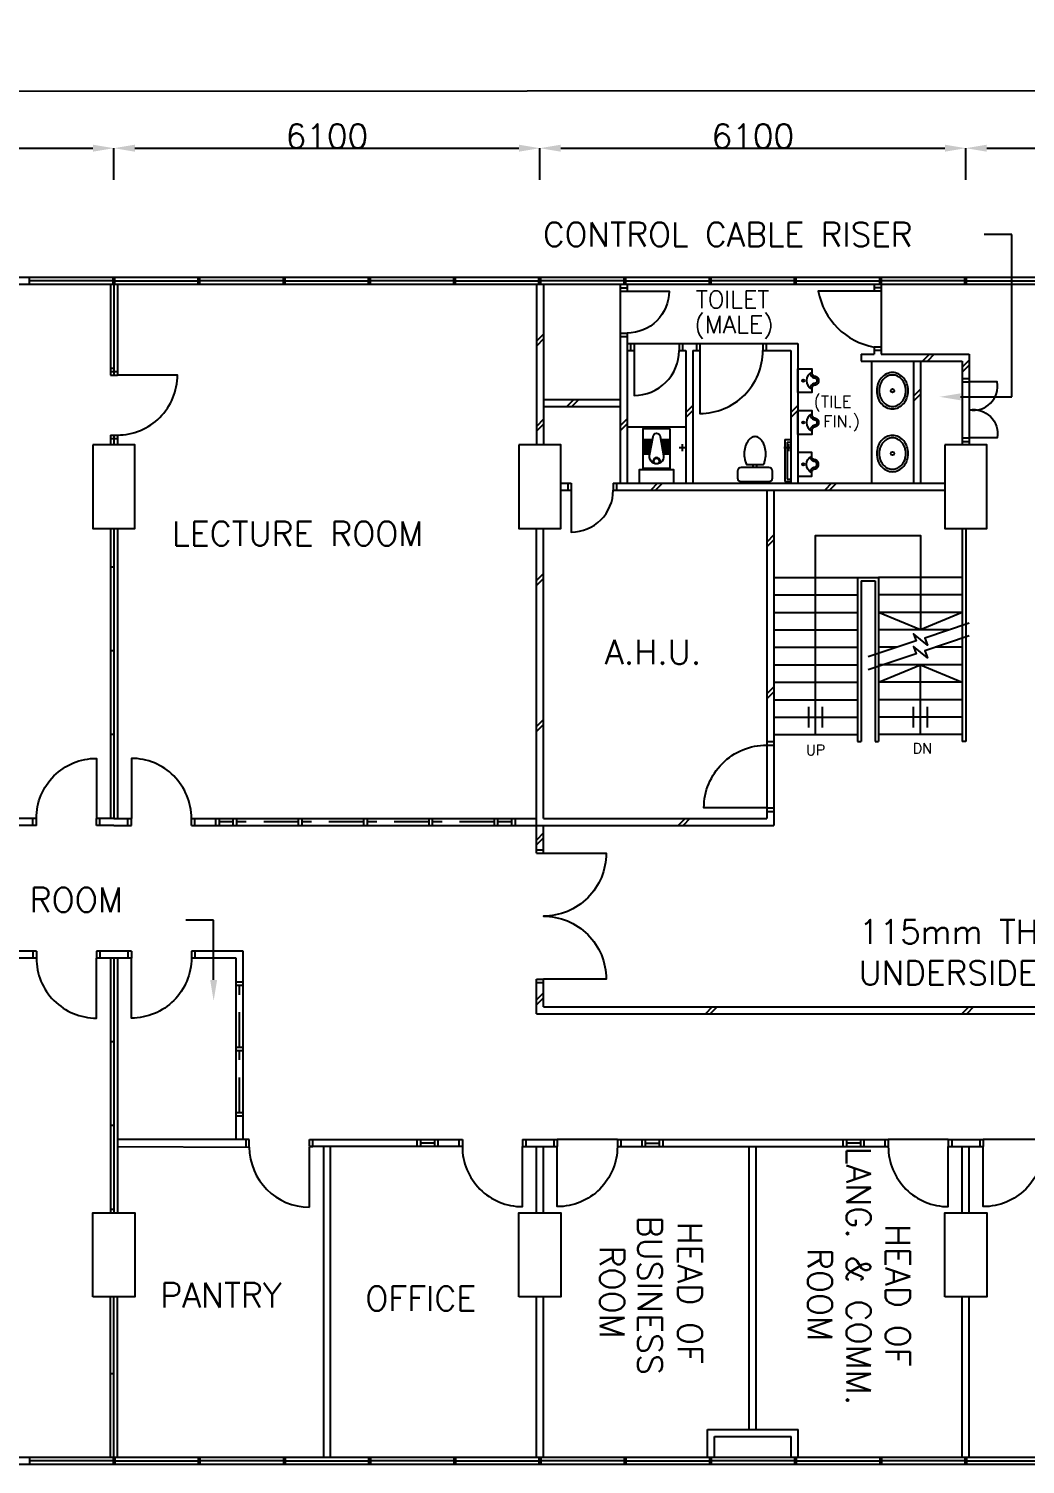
# Model space of a CAD drawing. Extents: x -7545 to 89795, y 102829 to 126356.
# Drawn here: x 23443 to 37715, y 105797 to 126356 of the extents above; entities that cross this region are included whole.
import ezdxf

# ---------------------------------------------------------------- set-up
doc = ezdxf.new("R2010")
doc.units = 0
doc.header["$LTSCALE"] = 2000
doc.header["$MEASUREMENT"] = 0
doc.linetypes.add('HIDDEN', pattern=[0.375, 0.25, -0.125])
doc.layers.get('0').update_dxf_attribs({"linetype": 'CONTINUOUS'})
doc.layers.get('DEFPOINTS').update_dxf_attribs({"linetype": 'CONTINUOUS'})
for name, color, linetype in [('COLUMN', 42, 'CONTINUOUS'), ('DIM', 4, 'CONTINUOUS'), ('DOOR-WIN', 140, 'CONTINUOUS'), ('PARTITION', 41, 'CONTINUOUS'), ('SPEC', 61, 'CONTINUOUS'), ('STAIRCASE', 24, 'CONTINUOUS'), ('TEXT', 2, 'CONTINUOUS'), ('WALL', 31, 'CONTINUOUS')]:
    doc.layers.add(name, color=color, linetype=linetype)
doc.styles.add('ROMANS', font='romans')
doc.dimstyles.get("Standard").update_dxf_attribs({"dimtxt": 0.18, "dimasz": 0.18, "dimexe": 0.18, "dimexo": 0.0625, "dimgap": 0.09, "dimtad": 0, "dimtih": 1, "dimtoh": 1, "dimdec": 4, "dimzin": 0, "dimdsep": 46, "dimtxsty": 'Standard', "dimcen": 0.09, "dimadec": 0, "dimazin": 0, "dimtfac": 1, "dimtdec": 4, "dimtofl": 0, "dimtmove": 0, "dimatfit": 3, "dimfxl": 0, "dimtolj": 1, "dimtzin": 0, "dimarcsym": 0})

# ---------------------------------------------------------------- blocks, each defined once
blk = doc.blocks.new('*D21')
at = {"layer": 'DEFPOINTS', "color": 0}
for p in [(3362, 125441), (3363, 124595), (76463, 124645)]:
    blk.add_point(p, dxfattribs=at)
at = {"layer": 'DIM', "color": 0, "lineweight": -2}
for p, q in [((3363, 124595), (3362, 125441)), ((76162, 125491), (3662, 125442)), ((76463, 124645), (76462, 125491))]:
    blk.add_line(p, q, dxfattribs=at)
at = {"layer": 'DIM', "color": 0}
for points in [[(3662, 125492), (3662, 125392), (3362, 125441)], [(76162, 125541), (76162, 125441), (76462, 125491)]]:
    blk.add_solid(points, dxfattribs=at)
at = {"layer": 'DIM', "color": 0, "insert": (40031, 125842), "char_height": 345, "attachment_point": 5, "style": 'ROMANS'}
blk.add_mtext('\\A1;73100 (243\'8")', dxfattribs=at)
blk = doc.blocks.new('*D16')
at = {"layer": 'DEFPOINTS', "color": 0}
for p in [(36863, 124645), (30763, 124193), (36863, 124193)]:
    blk.add_point(p, dxfattribs=at)
at = {"layer": 'DIM', "color": 0, "lineweight": -2}
for p, q in [((30763, 124193), (30763, 124645)), ((31063, 124645), (36563, 124645)), ((36863, 124193), (36863, 124645))]:
    blk.add_line(p, q, dxfattribs=at)
at = {"layer": 'DIM', "color": 0}
for points in [[(31063, 124695), (31063, 124595), (30763, 124645)], [(36563, 124695), (36563, 124595), (36863, 124645)]]:
    blk.add_solid(points, dxfattribs=at)
at = {"layer": 'DIM', "color": 0, "insert": (33813, 124817), "char_height": 345, "attachment_point": 5, "style": 'ROMANS'}
blk.add_mtext('\\A1;6100', dxfattribs=at)
blk = doc.blocks.new('*D13')
at = {"layer": 'DEFPOINTS', "color": 0}
for p in [(24663, 124645), (18563, 124193), (24663, 124193)]:
    blk.add_point(p, dxfattribs=at)
at = {"layer": 'DIM', "color": 0, "lineweight": -2}
for p, q in [((18563, 124193), (18563, 124645)), ((18863, 124645), (24363, 124645)), ((24663, 124193), (24663, 124645))]:
    blk.add_line(p, q, dxfattribs=at)
at = {"layer": 'DIM', "color": 0}
for points in [[(18863, 124695), (18863, 124595), (18563, 124645)], [(24363, 124695), (24363, 124595), (24663, 124645)]]:
    blk.add_solid(points, dxfattribs=at)
at = {"layer": 'DIM', "color": 0, "insert": (21613, 124817), "char_height": 345, "attachment_point": 5, "style": 'ROMANS'}
blk.add_mtext('\\A1;6100', dxfattribs=at)
blk = doc.blocks.new('*D12')
at = {"layer": 'DEFPOINTS', "color": 0}
for p in [(30763, 124645), (24663, 124193), (30763, 124193)]:
    blk.add_point(p, dxfattribs=at)
at = {"layer": 'DIM', "color": 0, "lineweight": -2}
for p, q in [((24663, 124193), (24663, 124645)), ((24963, 124645), (30463, 124645)), ((30763, 124193), (30763, 124645))]:
    blk.add_line(p, q, dxfattribs=at)
at = {"layer": 'DIM', "color": 0}
for points in [[(24963, 124695), (24963, 124595), (24663, 124645)], [(30463, 124695), (30463, 124595), (30763, 124645)]]:
    blk.add_solid(points, dxfattribs=at)
at = {"layer": 'DIM', "color": 0, "insert": (27713, 124817), "char_height": 345, "attachment_point": 5, "style": 'ROMANS'}
blk.add_mtext('\\A1;6100', dxfattribs=at)
blk = doc.blocks.new('*D0')
at = {"layer": 'DEFPOINTS', "color": 0}
for p in [(42963, 124645), (36863, 124193), (42963, 124193)]:
    blk.add_point(p, dxfattribs=at)
at = {"layer": 'DIM', "color": 0, "lineweight": -2}
for p, q in [((36863, 124193), (36863, 124645)), ((37163, 124645), (42663, 124645)), ((42963, 124193), (42963, 124645))]:
    blk.add_line(p, q, dxfattribs=at)
at = {"layer": 'DIM', "color": 0}
for points in [[(37163, 124695), (37163, 124595), (36863, 124645)], [(42663, 124695), (42663, 124595), (42963, 124645)]]:
    blk.add_solid(points, dxfattribs=at)
at = {"layer": 'DIM', "color": 0, "insert": (39913, 125028), "char_height": 345, "attachment_point": 5, "style": 'ROMANS'}
blk.add_mtext('\\A1;6100', dxfattribs=at)

msp = doc.modelspace()

# ---------------------------------------------------------------- linework, layer by layer
at = {"color": 7}
for p, q in [((31912.7, 122596.6), (31912.7, 121996.6)), ((35650.2, 122596.6), (35650.2, 121796.6)), ((32112.7, 121846.6), (32755.7, 121846.6)), ((33055.7, 121846.6), (33955.7, 121846.6)), ((35512.7, 121596.6), (35512.7, 119846.6)), ((36812.7, 121296.6), (36812.7, 120496.6)), ((36912.7, 121296.6), (36912.7, 120496.6)), ((32012.7, 120656.6), (32855.7, 120656.6)), ((32368.5, 120449.6), (32249.2, 120449.6)), ((32365.2, 120429.6), (32249.2, 120429.6)), ((32361.8, 120409.6), (32249.2, 120409.6)), ((32358.5, 120389.6), (32249.2, 120389.6)), ((32355.2, 120369.6), (32249.2, 120369.6)), ((32351.8, 120349.6), (32249.2, 120349.6)), ((32348.5, 120329.6), (32249.2, 120329.6)), ((32345.2, 120309.6), (32249.2, 120309.6)), ((32341.8, 120289.6), (32249.2, 120289.6)), ((32619.2, 120449.6), (32499.8, 120449.6)), ((32619.2, 120429.6), (32503.2, 120429.6)), ((32619.2, 120409.6), (32506.5, 120409.6)), ((32619.2, 120389.6), (32509.8, 120389.6)), ((32619.2, 120369.6), (32513.2, 120369.6)), ((32619.2, 120349.6), (32516.5, 120349.6)), ((32619.2, 120329.6), (32519.8, 120329.6)), ((32619.2, 120309.6), (32523.2, 120309.6)), ((32619.2, 120289.6), (32526.5, 120289.6)), ((32755.7, 120356.6), (32855.7, 120356.6)), ((32805.7, 120306.6), (32805.7, 120406.6)), ((34255.7, 120356.6), (34355.7, 120356.6)), ((34270.7, 120471.6), (34270.7, 119871.6)), ((34270.7, 120471.6), (34355.7, 120471.6)), ((34305.7, 120436.6), (34355.7, 120436.6)), ((34305.7, 120436.6), (34305.7, 119906.6)), ((34328.8, 120306.6), (34328.8, 120406.6)), ((33819.2, 120071.6), (33819.2, 120114.2)), ((33869.2, 120071.6), (33869.2, 120114.2)), ((32409.2, 120063.6), (32409.2, 120043.6)), ((32459.2, 120063.6), (32459.2, 120043.6)), ((34270.7, 119871.6), (34355.7, 119871.6)), ((34305.7, 119906.6), (34355.7, 119906.6)), ((34012.7, 116096.6), (34012.7, 115196.6)), ((34112.7, 116096.6), (34112.7, 115196.6)), ((31872.7, 110446.6), (31012.7, 110446.6)), ((36612.7, 110446.6), (35752.7, 110446.6)), ((37972.7, 110446.6), (37112.7, 110446.6))]:
    msp.add_line(p, q, dxfattribs=at)
for p, q in [((26601.9, 110446.6), (24712.7, 110446.6)), ((26601.9, 110446.6), (26551.9, 110446.6)), ((26551.9, 110446.6), (26551.9, 110339.7)), ((26601.9, 110339.5), (26601.9, 110446.6)), ((27462.7, 110346.6), (27462.7, 110446.6)), ((27462.7, 110446.6), (29652.7, 110446.6)), ((27512.7, 110346.6), (27512.7, 110446.6)), ((24712.7, 110346.6), (26601.9, 110339.5)), ((27662.7, 110346.6), (27462.7, 110346.6)), ((27662.7, 110346.6), (27462.7, 110346.6)), ((27462.7, 110346.6), (27512.7, 110346.6)), ((29652.7, 110346.6), (27662.7, 110346.6)), ((27662.7, 110346.6), (27662.7, 105896.6)), ((27762.7, 105896.6), (27762.7, 110346.6))]:
    msp.add_line(p, q)
for points in [[(34455.7, 121146.6), (34455.7, 121486.6), (34655.7, 121486.6), (34655.7, 121436.6, 0.625), (34655.7, 121196.6), (34655.7, 121146.6)], [(35587.7, 121171.6, 0.0843188), (35604.5, 121072.3, 0.0914489), (35651.6, 120990, 0.103746), (35726.2, 120931.7, 0.1145045), (35812.7, 120911.6, 0.1145045), (35899.1, 120931.7, 0.103746), (35973.8, 120990, 0.0914489), (36020.8, 121072.3, 0.0843188), (36037.7, 121171.6, 0.0843188), (36020.8, 121270.9, 0.0914489), (35973.8, 121353.3, 0.103746), (35899.1, 121411.6, 0.1145045), (35812.7, 121431.6, 0.1145045), (35726.2, 121411.6, 0.103746), (35651.6, 121353.3, 0.0914489), (35604.5, 121270.9, 0.0843188)], [(35622.7, 121171.6, 0.0843188), (35637.6, 121083.9, 0.0914489), (35678.3, 121012.5, 0.103746), (35741.6, 120963.1, 0.1145045), (35812.7, 120946.6, 0.1145045), (35883.7, 120963.1, 0.103746), (35947, 121012.5, 0.0914489), (35987.8, 121083.9, 0.0843188), (36002.7, 121171.6, 0.0843188), (35987.8, 121259.4, 0.0914489), (35947, 121330.7, 0.103746), (35883.7, 121380.1, 0.1145045), (35812.7, 121396.6, 0.1145045), (35741.6, 121380.1, 0.103746), (35678.3, 121330.7, 0.0914489), (35637.6, 121259.4, 0.0843188)], [(34455.7, 120546.6), (34455.7, 120886.6), (34655.7, 120886.6), (34655.7, 120836.6, 0.625), (34655.7, 120596.6), (34655.7, 120546.6)], [(32534.2, 120243.6, -1.2), (32334.2, 120243.6), (32384.2, 120513.6, -1), (32484.2, 120513.6)], [(33967.7, 120114.2, 0.0481122), (33985.7, 120164.2, 0.0625733), (33998.3, 120264.2, 0.0625733), (33985.7, 120364.2, 0.0757441), (33953.2, 120441, 0.1070882), (33898.7, 120497.5, 0.1490143), (33844.2, 120514.2, 0.1490143), (33789.7, 120497.5, 0.1070882), (33735.2, 120441, 0.0757441), (33702.7, 120364.2, 0.0625733), (33690.1, 120264.2, 0.0625733), (33702.7, 120164.2, 0.0481122), (33720.7, 120114.2)], [(35587.7, 120271.6, 0.0843188), (35604.5, 120172.3, 0.0914489), (35651.6, 120090, 0.103746), (35726.2, 120031.7, 0.1145045), (35812.7, 120011.6, 0.1145045), (35899.1, 120031.7, 0.103746), (35973.8, 120090, 0.0914489), (36020.8, 120172.3, 0.0843188), (36037.7, 120271.6, 0.0843188), (36020.8, 120370.9, 0.0914489), (35973.8, 120453.3, 0.103746), (35899.1, 120511.6, 0.1145045), (35812.7, 120531.6, 0.1145045), (35726.2, 120511.6, 0.103746), (35651.6, 120453.3, 0.0914489), (35604.5, 120370.9, 0.0843188)], [(35622.7, 120271.6, 0.0843188), (35637.6, 120183.9, 0.0914489), (35678.3, 120112.5, 0.103746), (35741.6, 120063.1, 0.1145045), (35812.7, 120046.6, 0.1145045), (35883.7, 120063.1, 0.103746), (35947, 120112.5, 0.0914489), (35987.8, 120183.9, 0.0843188), (36002.7, 120271.6, 0.0843188), (35987.8, 120359.4, 0.0914489), (35947, 120430.7, 0.103746), (35883.7, 120480.1, 0.1145045), (35812.7, 120496.6, 0.1145045), (35741.6, 120480.1, 0.103746), (35678.3, 120430.7, 0.0914489), (35637.6, 120359.4, 0.0843188)], [(34455.7, 120286.6), (34455.7, 119946.6), (34655.7, 119946.6), (34655.7, 119996.6, -0.625), (34655.7, 120236.6), (34655.7, 120286.6)], [(34044.2, 119871.6, 0.4142136), (34094.2, 119921.6), (34094.2, 120021.6, 0.4142136), (34044.2, 120071.6), (33644.2, 120071.6, 0.4142136), (33594.2, 120021.6), (33594.2, 119921.6, 0.4142136), (33644.2, 119871.6)]]:
    msp.add_lwpolyline(points, format="xyb", close=True, dxfattribs=at)
for points in [[(34631.8, 121421.7, 0.2897778), (34688.8, 121358.1, -1.0102994), (34688.8, 121275.2, 0.2897778), (34631.8, 121211.6, 0.2897778)], [(34655.7, 121436.6, 0.4147342), (34708.9, 121380.1, -0.7365392), (34708.9, 121253.2, 0.4147342), (34655.7, 121196.6, 0.4147342)], [(34631.8, 120821.7, 0.2897778), (34688.8, 120758.1, -1.0102994), (34688.8, 120675.2, 0.2897778), (34631.8, 120611.6, 0.2897778)], [(34655.7, 120836.6, 0.4147342), (34708.9, 120780.1, -0.7365392), (34708.9, 120653.2, 0.4147342), (34655.7, 120596.6, 0.4147342)], [(34631.8, 120011.6, -0.2897778), (34688.8, 120075.2, 1.0102994), (34688.8, 120158.1, -0.2897778), (34631.8, 120221.7, -0.2897778)], [(34655.7, 119996.6, -0.4147342), (34708.9, 120053.2, 0.7365392), (34708.9, 120180.1, -0.4147342), (34655.7, 120236.6, -0.4147342)]]:
    msp.add_lwpolyline(points, format="xyb", dxfattribs=at)
msp.add_lwpolyline([(32629.2, 120623.6), (32239.2, 120623.6), (32239.2, 120063.6), (32629.2, 120063.6)], close=True, dxfattribs=at)
for points in [[(32371.8, 120469.6), (32249.2, 120469.6), (32249.2, 120269.6), (32338.5, 120269.6)], [(32529.8, 120269.6), (32619.2, 120269.6), (32619.2, 120469.6), (32496.5, 120469.6)], [(32191.7, 119846.6), (32191.7, 120043.6), (32676.7, 120043.6), (32676.7, 119846.6)]]:
    msp.add_lwpolyline(points, dxfattribs=at)
for centre, radius in [((34535.7, 121316.6), 16), ((35812.7, 121171.6), 25), ((34535.7, 120716.6), 16), ((35812.7, 120271.6), 25), ((32434.2, 120163.6), 40), ((34535.7, 120116.6), 16)]:
    msp.add_circle(centre, radius, dxfattribs=at)
msp.add_arc((32434.2, 120163.6), 50, 319.15204, 220.84796, dxfattribs=at)
at = {"layer": 'COLUMN', "color": 7}
for points in [[(24362.7, 120396.6), (24362.7, 119196.6), (24962.7, 119196.6), (24962.7, 120396.6)], [(30462.7, 120396.6), (30462.7, 119196.6), (31062.7, 119196.6), (31062.7, 120396.6)], [(36562.7, 120396.6), (36562.7, 119196.6), (37162.7, 119196.6), (37162.7, 120396.6)], [(24362.7, 108196.6), (24362.7, 109396.6), (24962.7, 109396.6), (24962.7, 108196.6)], [(30462.7, 108196.6), (30462.7, 109396.6), (31062.7, 109396.6), (31062.7, 108196.6)], [(36562.7, 108196.6), (36562.7, 109396.6), (37162.7, 109396.6), (37162.7, 108196.6)]]:
    msp.add_lwpolyline(points, close=True, dxfattribs=at)
at = {"layer": 'DOOR-WIN', "color": 7}
for p, q in [((23455.2, 122696.6), (23455.2, 122796.6)), ((24650.2, 122746.6), (23455.2, 122746.6)), ((24650.2, 122696.6), (24650.2, 122796.6)), ((24675.2, 122696.6), (24675.2, 122796.6)), ((24675.2, 122746.6), (25870.2, 122746.6)), ((25870.2, 122696.6), (25870.2, 122796.6)), ((25895.2, 122696.6), (25895.2, 122796.6)), ((27090.2, 122746.6), (25895.2, 122746.6)), ((27090.2, 122696.6), (27090.2, 122796.6)), ((27115.2, 122696.6), (27115.2, 122796.6)), ((27115.2, 122746.6), (28310.2, 122746.6)), ((28310.2, 122696.6), (28310.2, 122796.6)), ((28335.2, 122696.6), (28335.2, 122796.6)), ((29530.2, 122746.6), (28335.2, 122746.6)), ((29530.2, 122696.6), (29530.2, 122796.6)), ((29555.2, 122696.6), (29555.2, 122796.6)), ((29555.2, 122746.6), (30750.2, 122746.6)), ((30750.2, 122696.6), (30750.2, 122796.6)), ((30775.2, 122696.6), (30775.2, 122796.6)), ((31970.2, 122746.6), (30775.2, 122746.6)), ((31970.2, 122696.6), (31970.2, 122796.6)), ((31995.2, 122696.6), (31995.2, 122796.6)), ((31995.2, 122746.6), (33190.2, 122746.6)), ((33190.2, 122696.6), (33190.2, 122796.6)), ((33215.2, 122696.6), (33215.2, 122796.6)), ((34410.2, 122746.6), (33215.2, 122746.6)), ((34410.2, 122696.6), (34410.2, 122796.6)), ((34435.2, 122696.6), (34435.2, 122796.6)), ((34435.2, 122746.6), (35630.2, 122746.6)), ((35630.2, 122696.6), (35630.2, 122796.6)), ((35655.2, 122696.6), (35655.2, 122796.6)), ((36850.2, 122746.6), (35655.2, 122746.6)), ((36850.2, 122696.6), (36850.2, 122796.6)), ((36875.2, 122696.6), (36875.2, 122796.6)), ((36875.2, 122746.6), (38070.2, 122746.6)), ((26122.7, 114946.6), (26122.7, 115046.6)), ((26172.7, 114946.6), (26172.7, 115046.6)), ((26372.7, 114996.6), (26172.7, 114996.6)), ((26372.7, 114946.6), (26372.7, 115046.6)), ((26422.7, 114946.6), (26422.7, 115046.6)), ((30112.7, 114946.6), (30112.7, 115046.6)), ((30162.7, 114946.6), (30162.7, 115046.6)), ((30362.7, 114996.6), (30162.7, 114996.6)), ((30362.7, 114946.6), (30362.7, 115046.6)), ((30412.7, 114946.6), (30412.7, 115046.6)), ((26412.7, 112706.6), (26512.7, 112706.6)), ((26412.7, 112656.6), (26512.7, 112656.6)), ((26412.7, 111771.6), (26512.7, 111771.6)), ((26412.7, 111721.6), (26512.7, 111721.6)), ((26412.7, 110836.6), (26512.7, 110836.6)), ((26412.7, 110786.6), (26512.7, 110786.6)), ((29002.7, 110446.6), (29002.7, 110346.6)), ((29052.7, 110446.6), (29052.7, 110346.6)), ((29252.7, 110446.6), (29252.7, 110346.6)), ((29302.7, 110446.6), (29302.7, 110346.6)), ((32222.7, 110446.6), (32222.7, 110346.6)), ((32272.7, 110446.6), (32272.7, 110346.6)), ((32472.7, 110446.6), (32472.7, 110346.6)), ((32522.7, 110446.6), (32522.7, 110346.6)), ((35102.7, 110446.6), (35102.7, 110346.6)), ((35152.7, 110446.6), (35152.7, 110346.6)), ((35352.7, 110446.6), (35352.7, 110346.6)), ((35402.7, 110446.6), (35402.7, 110346.6)), ((27461.9, 109479.5), (27461.9, 110339.5)), ((29252.7, 110396.6), (29052.7, 110396.6)), ((32272.7, 110396.6), (32472.7, 110396.6)), ((35352.7, 110396.6), (35152.7, 110396.6)), ((23455.2, 105896.6), (23455.2, 105796.6)), ((24650.2, 105896.6), (24650.2, 105796.6)), ((24675.2, 105896.6), (24675.2, 105796.6)), ((25870.2, 105896.6), (25870.2, 105796.6)), ((25895.2, 105896.6), (25895.2, 105796.6)), ((27090.2, 105896.6), (27090.2, 105796.6)), ((27115.2, 105896.6), (27115.2, 105796.6)), ((28310.2, 105896.6), (28310.2, 105796.6)), ((28335.2, 105896.6), (28335.2, 105796.6)), ((29530.2, 105896.6), (29530.2, 105796.6)), ((29555.2, 105896.6), (29555.2, 105796.6)), ((30750.2, 105896.6), (30750.2, 105796.6)), ((30775.2, 105896.6), (30775.2, 105796.6)), ((31970.2, 105896.6), (31970.2, 105796.6)), ((31995.2, 105896.6), (31995.2, 105796.6)), ((33190.2, 105896.6), (33190.2, 105796.6)), ((33215.2, 105896.6), (33215.2, 105796.6)), ((34410.2, 105896.6), (34410.2, 105796.6)), ((34435.2, 105896.6), (34435.2, 105796.6)), ((35630.2, 105896.6), (35630.2, 105796.6)), ((35655.2, 105896.6), (35655.2, 105796.6)), ((36850.2, 105896.6), (36850.2, 105796.6)), ((36875.2, 105896.6), (36875.2, 105796.6)), ((24650.2, 105846.6), (23455.2, 105846.6)), ((24675.2, 105846.6), (25870.2, 105846.6)), ((27090.2, 105846.6), (25895.2, 105846.6)), ((27115.2, 105846.6), (28310.2, 105846.6)), ((29530.2, 105846.6), (28335.2, 105846.6)), ((29555.2, 105846.6), (30750.2, 105846.6)), ((31970.2, 105846.6), (30775.2, 105846.6)), ((31995.2, 105846.6), (33190.2, 105846.6)), ((34410.2, 105846.6), (33215.2, 105846.6)), ((34435.2, 105846.6), (35630.2, 105846.6)), ((36850.2, 105846.6), (35655.2, 105846.6)), ((36875.2, 105846.6), (38070.2, 105846.6))]:
    msp.add_line(p, q, dxfattribs=at)
at = {"layer": 'DOOR-WIN', "color": 7, "linetype": 'HIDDEN'}
for p, q in [((27307.7, 114996.6), (26422.7, 114996.6)), ((27307.7, 114946.6), (27307.7, 115046.6)), ((27357.7, 114946.6), (27357.7, 115046.6)), ((28242.7, 114996.6), (27357.7, 114996.6)), ((28242.7, 114946.6), (28242.7, 115046.6)), ((28292.7, 114946.6), (28292.7, 115046.6)), ((29177.7, 114996.6), (28292.7, 114996.6)), ((29177.7, 114946.6), (29177.7, 115046.6)), ((29227.7, 114946.6), (29227.7, 115046.6)), ((30112.7, 114996.6), (29227.7, 114996.6)), ((26462.7, 111771.6), (26462.7, 112656.6)), ((26462.7, 110836.6), (26462.7, 111721.6))]:
    msp.add_line(p, q, dxfattribs=at)
at = {"layer": 'DOOR-WIN', "color": 7}
for points in [[(32012.7, 122596.6), (32612.7, 122596.6, -0.4142136), (32012.7, 121996.6, -0.4142136)], [(35550.2, 122596.6), (34750.2, 122596.6, 0.3106602), (35550.2, 121796.6, 0.3106602)], [(32112.7, 121746.6), (32112.7, 121103.6, 0.4142136), (32755.7, 121746.6)], [(33055.7, 121746.6), (33055.7, 120846.6, 0.4142136), (33955.7, 121746.6, 0.4142136)], [(24712.7, 120536.6, 0.4142136), (25572.7, 121396.6), (24712.7, 121396.6)], [(36912.7, 120896.6, 0.517767), (37312.7, 121296.6), (36912.7, 121296.6)], [(36912.7, 120896.6, -0.517767), (37312.7, 120496.6), (36912.7, 120496.6)], [(31212.7, 119746.6), (31212.7, 119146.6, 0.4142136), (31812.7, 119746.6, 0.4142136)], [(34012.7, 115196.6), (33112.7, 115196.6, -0.4142136), (34012.7, 116096.6)], [(23552.7, 115046.6, -0.4142136), (24412.7, 115906.6), (24412.7, 115046.6)], [(25772.7, 115046.6, 0.4142136), (24912.7, 115906.6), (24912.7, 115046.6)], [(30812.7, 114546.6), (31712.7, 114546.6, -0.4142136), (30812.7, 113646.6, -0.4142136), (31712.7, 112746.6), (30812.7, 112746.6)], [(23552.7, 113046.6, 0.4142136), (24412.7, 112186.6), (24412.7, 113046.6)], [(25772.7, 113046.6, -0.4142136), (24912.7, 112186.6), (24912.7, 113046.6)], [(29652.7, 110346.6, 0.4142136), (30512.7, 109486.6), (30512.7, 110346.6)], [(31872.7, 110346.6, -0.4142136), (31012.7, 109486.6), (31012.7, 110346.6)], [(35752.7, 110346.6, 0.4142136), (36612.7, 109486.6), (36612.7, 110346.6)], [(37972.7, 110346.6, -0.4142136), (37112.7, 109486.6), (37112.7, 110346.6)]]:
    msp.add_lwpolyline(points, format="xyb", dxfattribs=at)
msp.add_arc((27461.9, 110339.5), 860, 180, 270, dxfattribs=at)
at = {"layer": 'PARTITION', "color": 7}
for p, q in [((24612.7, 122696.6), (24612.7, 121396.6)), ((24662.7, 122696.6), (24662.7, 121396.6)), ((24712.7, 122696.6), (24712.7, 121396.6)), ((24612.7, 121496.6), (24662.7, 121496.6)), ((24612.7, 121446.6), (24712.7, 121446.6)), ((24612.7, 121396.6), (24712.7, 121396.6)), ((24612.7, 120536.6), (24712.7, 120536.6)), ((24612.7, 120536.6), (24612.7, 120396.6)), ((24612.7, 120486.6), (24712.7, 120486.6)), ((24662.7, 120536.6), (24662.7, 120396.6)), ((24712.7, 120536.6), (24712.7, 120396.6)), ((24612.7, 119196.6), (24612.7, 115046.6)), ((24662.7, 119196.6), (24662.7, 115046.6)), ((24712.7, 119196.6), (24712.7, 115046.6)), ((24662.7, 118646.6), (24612.7, 118646.6)), ((24662.7, 117446.6), (24612.7, 117446.6)), ((24662.7, 116246.6), (24612.7, 116246.6)), ((23552.7, 115046.6), (13572.7, 115046.6)), ((23552.7, 114946.6), (13572.7, 114946.6)), ((23502.7, 114946.6), (23502.7, 115046.6)), ((23552.7, 114946.6), (23552.7, 115046.6)), ((24662.7, 115046.6), (24412.7, 115046.6)), ((24412.7, 114946.6), (24412.7, 115046.6)), ((24662.7, 114946.6), (24412.7, 114946.6)), ((24462.7, 114946.6), (24462.7, 115046.6)), ((24662.7, 115046.6), (24912.7, 115046.6)), ((24662.7, 114946.6), (24912.7, 114946.6)), ((24862.7, 114946.6), (24862.7, 115046.6)), ((24912.7, 114946.6), (24912.7, 115046.6)), ((25772.7, 114946.6), (25772.7, 115046.6)), ((25772.7, 115046.6), (30712.7, 115046.6)), ((25772.7, 114946.6), (30712.7, 114946.6)), ((25822.7, 114946.6), (25822.7, 115046.6)), ((23552.7, 113146.6), (13572.7, 113146.6)), ((23502.7, 113146.6), (23502.7, 113046.6)), ((23552.7, 113146.6), (23552.7, 113046.6)), ((24412.7, 113146.6), (24412.7, 113046.6)), ((24912.7, 113146.6), (24412.7, 113146.6)), ((24462.7, 113146.6), (24462.7, 113046.6)), ((24862.7, 113146.6), (24862.7, 113046.6)), ((24912.7, 113146.6), (24912.7, 113046.6)), ((26512.7, 113146.6), (25772.7, 113146.6)), ((25772.7, 113146.6), (25772.7, 113046.6)), ((25822.7, 113146.6), (25822.7, 113046.6)), ((26512.7, 110446.6), (26512.7, 113146.6)), ((23552.7, 113046.6), (13572.7, 113046.6)), ((24912.7, 113046.6), (24412.7, 113046.6)), ((24612.7, 113046.6), (24612.7, 109396.6)), ((24662.7, 113046.6), (24662.7, 109396.6)), ((24712.7, 113046.6), (24712.7, 109396.6)), ((26412.7, 113046.6), (25772.7, 113046.6)), ((26412.7, 110446.6), (26412.7, 113046.6)), ((24662.7, 111846.6), (24612.7, 111846.6)), ((24662.7, 110646.6), (24612.7, 110646.6)), ((29602.7, 110446.6), (29602.7, 110346.6)), ((29652.7, 110446.6), (29652.7, 110346.6)), ((30512.7, 110446.6), (30512.7, 110346.6)), ((30512.7, 110446.6), (31012.7, 110446.6)), ((30562.7, 110446.6), (30562.7, 110346.6)), ((30962.7, 110446.6), (30962.7, 110346.6)), ((31012.7, 110446.6), (31012.7, 110346.6)), ((31872.7, 110446.6), (31872.7, 110346.6)), ((31872.7, 110446.6), (35752.7, 110446.6)), ((31922.7, 110446.6), (31922.7, 110346.6)), ((35702.7, 110446.6), (35702.7, 110346.6)), ((35752.7, 110446.6), (35752.7, 110346.6)), ((36612.7, 110446.6), (36612.7, 110346.6)), ((36612.7, 110446.6), (37112.7, 110446.6)), ((36662.7, 110446.6), (36662.7, 110346.6)), ((37062.7, 110446.6), (37062.7, 110346.6)), ((37112.7, 110446.6), (37112.7, 110346.6)), ((30512.7, 110346.6), (31012.7, 110346.6)), ((30712.7, 109396.6), (30712.7, 110346.6)), ((30812.7, 109396.6), (30812.7, 110346.6)), ((31872.7, 110346.6), (35752.7, 110346.6)), ((33762.7, 106296.6), (33762.7, 110346.6)), ((33862.7, 106296.6), (33862.7, 110346.6)), ((36612.7, 110346.6), (37112.7, 110346.6)), ((36812.7, 109396.6), (36812.7, 110346.6)), ((36912.7, 109396.6), (36912.7, 110346.6)), ((24662.7, 109446.6), (24612.7, 109446.6)), ((24612.7, 105896.6), (24612.7, 108196.6)), ((24662.7, 105896.6), (24662.7, 108196.6)), ((24712.7, 105896.6), (24712.7, 108196.6)), ((30712.7, 105896.6), (30712.7, 108196.6)), ((30812.7, 105896.6), (30812.7, 108196.6)), ((36812.7, 105896.6), (36812.7, 108196.6)), ((36912.7, 105896.6), (36912.7, 108196.6)), ((24612.7, 107096.6), (24662.7, 107096.6)), ((33162.7, 105896.6), (33162.7, 106296.6)), ((33162.7, 106296.6), (34462.7, 106296.6)), ((34462.7, 105896.6), (34462.7, 106296.6)), ((33262.7, 105896.6), (33262.7, 106196.6)), ((33262.7, 106196.6), (34362.7, 106196.6)), ((34362.7, 105896.6), (34362.7, 106196.6))]:
    msp.add_line(p, q, dxfattribs=at)
at = {"layer": 'SPEC', "color": 7}
for p, q in [((37523.8, 123408.7), (37123.7, 123408.7)), ((37523.8, 121083.7), (37523.8, 123408.7)), ((36788.4, 121083.7), (37523.8, 121083.7))]:
    msp.add_line(p, q, dxfattribs=at)
msp.add_solid([(36788.4, 121133.7), (36788.4, 121033.7), (36488.4, 121083.7)], dxfattribs=at)
at = {"layer": 'STAIRCASE', "color": 7}
for p, q in [((36812.7, 119196.6), (36812.7, 116146.6)), ((36862.7, 119196.6), (36862.7, 116146.6)), ((34112.7, 118496.6), (35312.7, 118496.6)), ((35312.7, 118496.6), (35312.7, 116146.6)), ((35312.7, 118496.6), (35612.7, 118496.6)), ((35362.7, 118446.6), (35362.7, 116146.6)), ((35362.7, 118446.6), (35562.7, 118446.6)), ((35562.7, 118446.6), (35562.7, 116146.6)), ((36812.7, 118496.6), (35612.7, 118496.6)), ((35612.7, 118496.6), (35612.7, 116146.6)), ((34112.7, 118246.6), (35312.7, 118246.6)), ((36812.7, 118246.6), (35612.7, 118246.6)), ((34112.7, 117996.6), (35312.7, 117996.6)), ((36812.7, 117996.6), (35612.7, 117996.6)), ((34112.7, 117746.6), (35312.7, 117746.6)), ((36628.1, 117746.6), (35612.7, 117746.6)), ((34112.7, 117496.6), (35312.7, 117496.6)), ((35877.6, 117496.6), (35612.7, 117496.6)), ((36129.4, 117496.6), (36119.5, 117496.6)), ((36812.7, 117496.6), (36425.4, 117496.6)), ((34112.7, 117246.6), (35312.7, 117246.6)), ((36812.7, 117246.6), (35612.7, 117246.6)), ((34112.7, 116996.6), (35312.7, 116996.6)), ((36812.7, 116996.6), (35612.7, 116996.6)), ((34112.7, 116746.6), (35312.7, 116746.6)), ((34612.7, 116346.6), (34612.7, 116646.6)), ((34812.7, 116346.6), (34812.7, 116646.6)), ((36812.7, 116746.6), (35612.7, 116746.6)), ((36112.7, 116346.6), (36112.7, 116646.6)), ((36312.7, 116346.6), (36312.7, 116646.6)), ((34112.7, 116496.6), (35312.7, 116496.6)), ((36812.7, 116496.6), (35612.7, 116496.6)), ((34112.7, 116246.6), (35312.7, 116246.6)), ((36812.7, 116246.6), (35612.7, 116246.6)), ((35312.7, 116146.6), (35362.7, 116146.6)), ((35562.7, 116146.6), (35612.7, 116146.6)), ((36862.7, 116146.6), (36812.7, 116146.6))]:
    msp.add_line(p, q, dxfattribs=at)
for points in [[(34712.7, 116246.6), (34712.7, 119096.6), (36212.7, 119096.6), (36212.7, 117746.6)], [(36912.7, 117841.4), (36278.2, 117630.1), (36312.5, 117527), (36115.7, 117690.5), (36150.1, 117587.4), (35462.7, 117358.4)], [(36812.7, 117996.6), (36212.7, 117746.6), (35612.7, 117996.6)], [(36912.7, 117659), (36278.2, 117447.6), (36312.5, 117344.6), (36115.7, 117508), (36150.1, 117404.9), (35462.7, 117175.9)], [(35612.7, 116996.6), (36212.7, 117246.6), (36812.7, 116996.6)], [(36212.7, 116246.6), (36212.7, 117246.6)]]:
    msp.add_lwpolyline(points, dxfattribs=at)
at = {"layer": 'TEXT', "color": 7}
for p, q in [((26090.9, 113587.6), (25691.2, 113587.6)), ((26090.9, 112733.4), (26090.9, 113587.6))]:
    msp.add_line(p, q, dxfattribs=at)
msp.add_solid([(26140.9, 112733.4), (26040.9, 112733.4), (26090.9, 112433.4)], dxfattribs=at)
at = {"layer": 'WALL', "color": 7}
for p, q in [((3362.7, 122796.6), (76462.7, 122796.6)), ((3462.7, 122696.6), (76362.7, 122696.6)), ((30712.7, 122696.6), (30712.7, 120396.6)), ((30812.7, 122696.6), (30812.7, 120396.6)), ((31912.7, 122696.6), (31912.7, 122596.6)), ((31912.7, 122646.6), (32012.7, 122646.6)), ((31912.7, 122596.6), (32012.7, 122596.6)), ((32012.7, 122696.6), (32012.7, 122596.6)), ((35550.2, 122696.6), (35550.2, 122596.6)), ((35650.2, 122646.6), (35550.2, 122646.6)), ((35650.2, 122596.6), (35550.2, 122596.6)), ((35650.2, 122696.6), (35650.2, 122596.6)), ((35650.2, 122696.6), (35650.2, 122596.6)), ((30812.7, 121983.6), (30712.7, 121882.7)), ((31912.7, 121996.6), (32012.7, 121996.6)), ((31912.7, 121996.6), (31912.7, 119846.6)), ((31912.7, 121946.6), (32012.7, 121946.6)), ((32012.7, 121996.6), (32012.7, 119846.6)), ((30812.7, 121912.5), (30712.7, 121811.6)), ((32012.7, 121846.6), (32112.7, 121846.6)), ((32012.7, 121746.6), (32112.7, 121746.6)), ((32062.7, 121846.6), (32062.7, 121746.6)), ((32112.7, 121846.6), (32112.7, 121746.6)), ((32755.7, 121846.6), (33055.7, 121846.6)), ((32755.7, 121846.6), (32755.7, 121746.6)), ((32755.7, 121746.6), (32855.7, 121746.6)), ((32805.7, 121846.6), (32805.7, 121746.6)), ((32855.7, 121746.6), (32855.7, 119846.6)), ((32955.7, 121746.6), (32955.7, 119846.6)), ((32955.7, 121746.6), (33055.7, 121746.6)), ((33005.7, 121846.6), (33005.7, 121746.6)), ((33055.7, 121846.6), (33055.7, 121746.6)), ((33955.7, 121846.6), (33955.7, 121746.6)), ((33955.7, 121846.6), (34455.7, 121846.6)), ((33955.7, 121746.6), (34355.7, 121746.6)), ((34005.7, 121846.6), (34005.7, 121746.6)), ((34355.7, 121746.6), (34355.7, 119846.6)), ((34455.7, 121846.6), (34455.7, 119846.6)), ((35550.2, 121796.6), (35550.2, 121696.6)), ((35650.2, 121796.6), (35550.2, 121796.6)), ((35650.2, 121746.6), (35550.2, 121746.6)), ((35650.2, 121796.6), (35650.2, 121696.6)), ((35362.7, 121696.6), (35362.7, 121596.6)), ((35362.7, 121696.6), (35550.2, 121696.6)), ((35362.7, 121596.6), (36812.7, 121596.6)), ((35650.2, 121696.6), (36912.7, 121696.6)), ((36112.7, 121596.6), (36112.7, 119846.6)), ((36212.7, 121596.6), (36212.7, 119846.6)), ((36341.1, 121696.6), (36242, 121596.6)), ((36411.5, 121696.6), (36312.4, 121596.6)), ((36912.7, 121609.7), (36812.7, 121508.8)), ((36812.7, 121596.6), (36812.7, 121296.6)), ((36912.7, 121538.7), (36812.7, 121437.8)), ((36912.7, 121696.6), (36912.7, 121296.6)), ((36812.7, 121346.6), (36912.7, 121346.6)), ((36212.7, 121192.8), (36112.7, 121091.9)), ((36212.7, 121121.8), (36112.7, 121020.9)), ((36812.7, 121296.6), (36912.7, 121296.6)), ((30812.7, 121046.6), (31912.7, 121046.6)), ((30812.7, 120946.6), (31912.7, 120946.6)), ((31249.7, 121046.6), (31150.6, 120946.6)), ((31320.1, 121046.6), (31221, 120946.6)), ((32955.7, 120961.1), (32855.7, 120860.2)), ((32955.7, 120890.1), (32855.7, 120789.2)), ((34455.7, 120961.1), (34355.7, 120860.2)), ((34455.7, 120890.1), (34355.7, 120789.2)), ((30812.7, 120762.2), (30712.7, 120661.3)), ((30812.7, 120691.2), (30712.7, 120590.3)), ((32012.7, 120768.4), (31912.7, 120667.5)), ((32012.7, 120697.3), (31912.7, 120596.4)), ((36812.7, 120496.6), (36912.7, 120496.6)), ((36812.7, 120496.6), (36812.7, 120396.6)), ((36912.7, 120496.6), (36912.7, 120396.6)), ((36812.7, 120446.6), (36912.7, 120446.6)), ((31062.7, 119846.6), (31212.7, 119846.6)), ((31062.7, 119746.6), (31212.7, 119746.6)), ((31162.7, 119846.6), (31162.7, 119746.6)), ((31212.7, 119846.6), (31212.7, 119746.6)), ((31812.7, 119846.6), (36562.7, 119846.6)), ((31812.7, 119846.6), (31812.7, 119746.6)), ((31812.7, 119746.6), (36562.7, 119746.6)), ((31862.7, 119846.6), (31862.7, 119746.6)), ((32449.7, 119846.6), (32350.6, 119746.6)), ((32520.1, 119846.6), (32421, 119746.6)), ((34012.7, 119746.6), (34012.7, 116096.6)), ((34112.7, 119746.6), (34112.7, 116096.6)), ((34941.1, 119846.6), (34842, 119746.6)), ((35011.5, 119846.6), (34912.4, 119746.6)), ((30712.7, 114946.6), (30712.7, 119196.6)), ((30812.7, 115046.6), (30812.7, 119196.6)), ((34112.7, 119105.6), (34012.7, 119004.7)), ((34112.7, 119034.5), (34012.7, 118933.6)), ((30812.7, 118555.6), (30712.7, 118454.7)), ((30812.7, 118484.5), (30712.7, 118383.6)), ((34112.7, 116930.4), (34012.7, 116829.5)), ((34112.7, 116859.3), (34012.7, 116758.4)), ((30812.7, 116462), (30712.7, 116361.1)), ((30812.7, 116390.9), (30712.7, 116290)), ((34012.7, 116146.6), (34112.7, 116146.6)), ((34012.7, 116096.6), (34112.7, 116096.6)), ((34012.7, 115196.6), (34112.7, 115196.6)), ((34012.7, 115196.6), (34012.7, 115046.6)), ((34012.7, 115146.6), (34112.7, 115146.6)), ((34112.7, 115196.6), (34112.7, 114946.6)), ((30712.7, 114946.6), (34112.7, 114946.6)), ((30712.7, 114546.6), (30712.7, 114946.6)), ((30812.7, 115046.6), (34012.7, 115046.6)), ((30812.7, 114546.6), (30812.7, 114946.6)), ((32842, 115046.6), (32742.9, 114946.6)), ((32912.4, 115046.6), (32813.3, 114946.6)), ((30812.7, 114838.1), (30712.7, 114737.2)), ((30812.7, 114767), (30712.7, 114666.1)), ((30712.7, 114596.6), (30812.7, 114596.6)), ((30712.7, 114546.6), (30812.7, 114546.6)), ((30712.7, 112246.6), (30712.7, 112746.6)), ((30712.7, 112746.6), (30812.7, 112746.6)), ((30712.7, 112696.6), (30812.7, 112696.6)), ((30812.7, 112346.6), (30812.7, 112746.6)), ((30812.7, 112548), (30712.7, 112447.1)), ((30812.7, 112476.9), (30712.7, 112376)), ((30812.7, 112346.6), (49012.7, 112346.6)), ((33232.2, 112346.6), (33133.1, 112246.6)), ((33302.6, 112346.6), (33203.5, 112246.6)), ((36905.1, 112346.6), (36806, 112246.6)), ((36975.5, 112346.6), (36876.4, 112246.6)), ((30712.7, 112246.6), (49112.7, 112246.6)), ((3462.7, 105896.6), (76362.7, 105896.6)), ((3362.7, 105796.6), (76462.7, 105796.6))]:
    msp.add_line(p, q, dxfattribs=at)

# ---------------------------------------------------------------- texts
at = {"layer": 'SPEC', "color": 7, "style": 'ROMANS'}
for s, p in [('CONTROL CABLE RISER', (30806.6, 123237.6)), ('115mm THK. BRICKWALL TO', (35331.5, 113251.2)), ('UNDERSIDE OF FLOOR SLAB', (35331.5, 112661.6))]:
    msp.add_text(s, height=345, dxfattribs=at).set_placement(p)
at = {"layer": 'STAIRCASE', "color": 7, "style": 'ROMANS'}
for s, p in [('UP', (34574.2, 115951.5)), ('DN', (36101.1, 115974.2))]:
    msp.add_text(s, height=150, dxfattribs=at).set_placement(p)
at = {"layer": 'TEXT', "color": 7, "style": 'ROMANS'}
for s, height, p in [('TOILET', 250, (32997.7, 122352.1)), ('(MALE) ', 250, (32975.8, 121996.2)), ('(TILE ', 170, (34684.9, 120930.6)), ('FIN.)', 170, (34820.5, 120647.4)), ('LECTURE ROOM', 350, (25495.3, 118950.3)), ('A.H.U.', 350, (31694.7, 117253.3)), ('PABX ROOM', 350, (22017.7, 113705.7)), ('PANTRY', 350, (25326.5, 108044.3)), ('OFFICE', 350, (28263.5, 107995.2))]:
    msp.add_text(s, height=height, dxfattribs=at).set_placement(p)
for s, p in [('LANG. & COMM.', (35152.7, 110346.6)), ('BUSINESS', (32165, 109355.9)), ('HEAD OF', (32738.8, 109273.3)), ('HEAD OF', (35714.9, 109237.1)), ('ROOM', (31623.2, 108930.1)), ('ROOM', (34599.3, 108893.9))]:
    msp.add_text(s, height=350, rotation=270, dxfattribs=at).set_placement(p)

# ---------------------------------------------------------------- dimensions: what is measured, and where the dimension line sits
at = {"layer": 'DIM', "color": 7}
dim = msp.add_linear_dim(base=(3362.1, 125441.4), p1=(76462.7, 124644.8), p2=(3362.7, 124594.8), angle=180.03919, text='73100 (243\'8")', dimstyle='Standard', override={"dimtxt": 345, "dimasz": 300, "dimexe": 0, "dimexo": 0, "dimgap": 0, "dimtad": 1, "dimtih": 0, "dimdec": 0, "dimtxsty": 'ROMANS', "dimcen": 0, "dimtfac": 0.57971, "dimtdec": 0, "dimtmove": 2}, dxfattribs=at)
dim.commit()
dim.dimension.update_dxf_attribs({"geometry": '*D21', "text_midpoint": (40030.5, 125841.5), "dimtype": 129})
dim = msp.add_linear_dim(base=(42962.7, 124644.8), p1=(36862.7, 124192.6), p2=(42962.7, 124192.6), angle=0, dimstyle='Standard', override={"dimtxt": 345, "dimasz": 300, "dimexe": 0, "dimexo": 0, "dimgap": 0, "dimtad": 1, "dimtih": 0, "dimdec": 0, "dimtxsty": 'ROMANS', "dimcen": 0, "dimtfac": 0.57971, "dimtdec": 0, "dimtmove": 2}, dxfattribs=at)
dim.commit()
dim.dimension.update_dxf_attribs({"geometry": '*D0', "text_midpoint": (39912.7, 125027.9), "dimtype": 129})
for p1, p2, picture, middle in [((18562.7, 124192.6), (24662.7, 124192.6), '*D13', (21612.7, 124817.3)), ((24662.7, 124192.6), (30762.7, 124192.6), '*D12', (27712.7, 124817.3)), ((30762.7, 124192.6), (36862.7, 124192.6), '*D16', (33812.7, 124817.3))]:
    dim = msp.add_aligned_dim(p1=p1, p2=p2, distance=452.2, dimstyle='Standard', override={"dimtxt": 345, "dimasz": 300, "dimexe": 0, "dimexo": 0, "dimgap": 0, "dimtad": 1, "dimtih": 0, "dimdec": 0, "dimtxsty": 'ROMANS', "dimcen": 0, "dimtfac": 0.57971, "dimtdec": 0, "dimtmove": 2}, dxfattribs=at)
    dim.commit()
    dim.dimension.update_dxf_attribs({"geometry": picture, "text_midpoint": middle})

doc.saveas('drawing.dxf')
